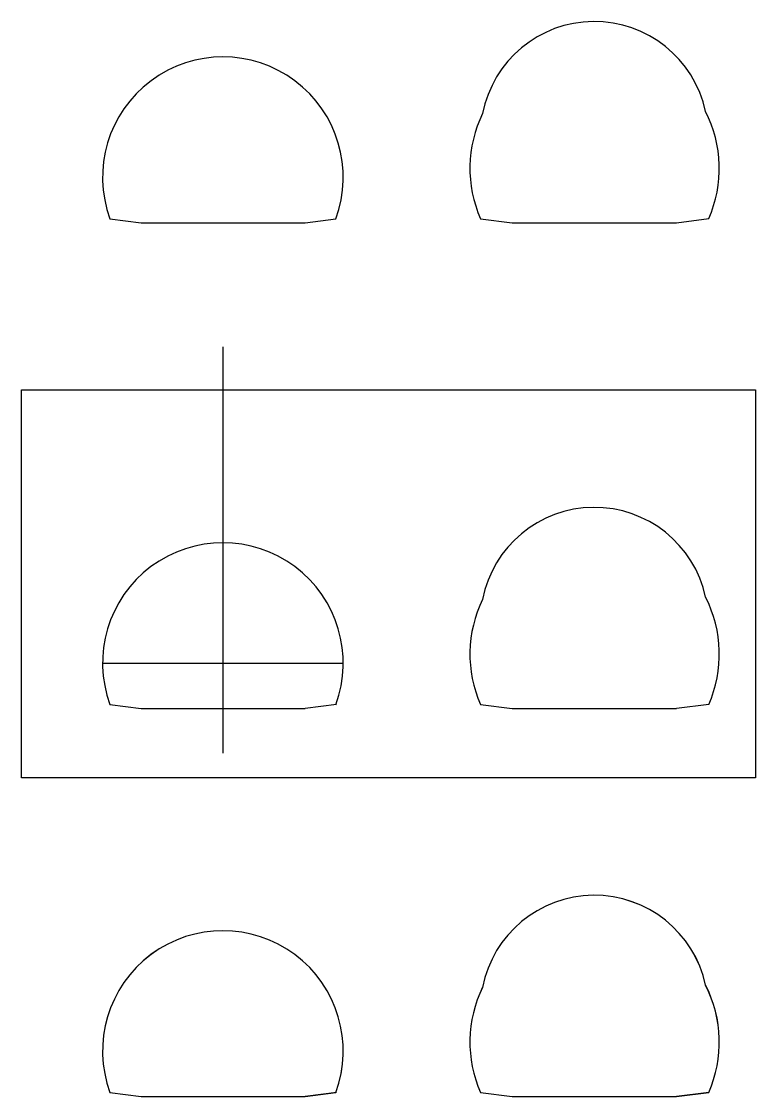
# Model space of a CAD drawing. Header units: inches. Extents: x 8 to 39.1, y -4.1 to 41.4.
import ezdxf

# ---------------------------------------------------------------- set-up
doc = ezdxf.new("R2010")
doc.units = ezdxf.units.IN
doc.header["$MEASUREMENT"] = 0
doc.layers.add('drawing', color=255, linetype='Continuous')
doc.layers.add('red', color=1, linetype='Continuous')
picture_1 = doc.add_image_def('image1.tif', size_in_pixel=(1198, 633))

msp = doc.modelspace()

# ---------------------------------------------------------------- linework, layer by layer
at = {"layer": 'red'}
for p, q in [((16.508, 10.392), (16.508, 27.604)), ((11.399, 14.209), (21.6, 14.209)), ((11.709, 12.453), (13.029, 12.288)), ((21.308, 12.453), (19.988, 12.288)), ((27.416, 12.456), (28.759, 12.288)), ((37.085, 12.459), (35.718, 12.288)), ((13.029, 12.288), (19.988, 12.288)), ((28.759, 12.288), (35.718, 12.288)), ((11.709, -3.975), (13.029, -4.141)), ((21.308, -3.975), (19.988, -4.141)), ((27.416, -3.972), (28.759, -4.141)), ((37.085, -3.969), (35.718, -4.141)), ((13.029, -4.141), (19.988, -4.141)), ((28.759, -4.141), (35.718, -4.141))]:
    msp.add_line(p, q, dxfattribs=at)
for points in [[(36.954, 37.575, 0.814965), (27.501, 37.485, 0.221053), (27.416, 33.031), (28.759, 32.863), (35.718, 32.863), (37.085, 33.034, 0.225854)], [(11.711, 33.028), (13.029, 32.863), (19.988, 32.863), (21.287, 33.025, 1.432263)], [(36.954, 0.572, 0.814965), (27.501, 0.482, 0.221053), (27.416, -3.972), (28.759, -4.141), (35.718, -4.141), (37.085, -3.969, 0.225854)], [(11.711, -3.975), (13.029, -4.141), (19.988, -4.141), (21.287, -3.978, 1.432263)]]:
    msp.add_lwpolyline(points, format="xyb", close=True, dxfattribs=at)
for centre, radius, start, end in [((32.237, 15.981), 4.826, 12.1841, 168.8993), ((16.499, 14.209), 5.1, 339.831, 200.1407), ((32.25, 14.592), 5.285, 153.9764, 203.8363), ((32.25, 14.592), 5.285, 336.1991, 27.107), ((32.237, -0.447), 4.826, 12.1841, 168.8993), ((16.499, -2.219), 5.1, 339.831, 200.1407), ((32.25, -1.836), 5.285, 153.9764, 203.8363), ((32.25, -1.836), 5.285, 336.1991, 27.107)]:
    msp.add_arc(centre, radius, start, end, dxfattribs=at)

# ---------------------------------------------------------------- pictures from other files: only their frames are drawn
at = {"layer": 'drawing'}
image = msp.add_image(picture_1, insert=(7.963, 9.353), size_in_units=(31.104, 16.435), dxfattribs=dict(at, fade=79))
image.dxf.flags = 7

doc.saveas('drawing.dxf')
